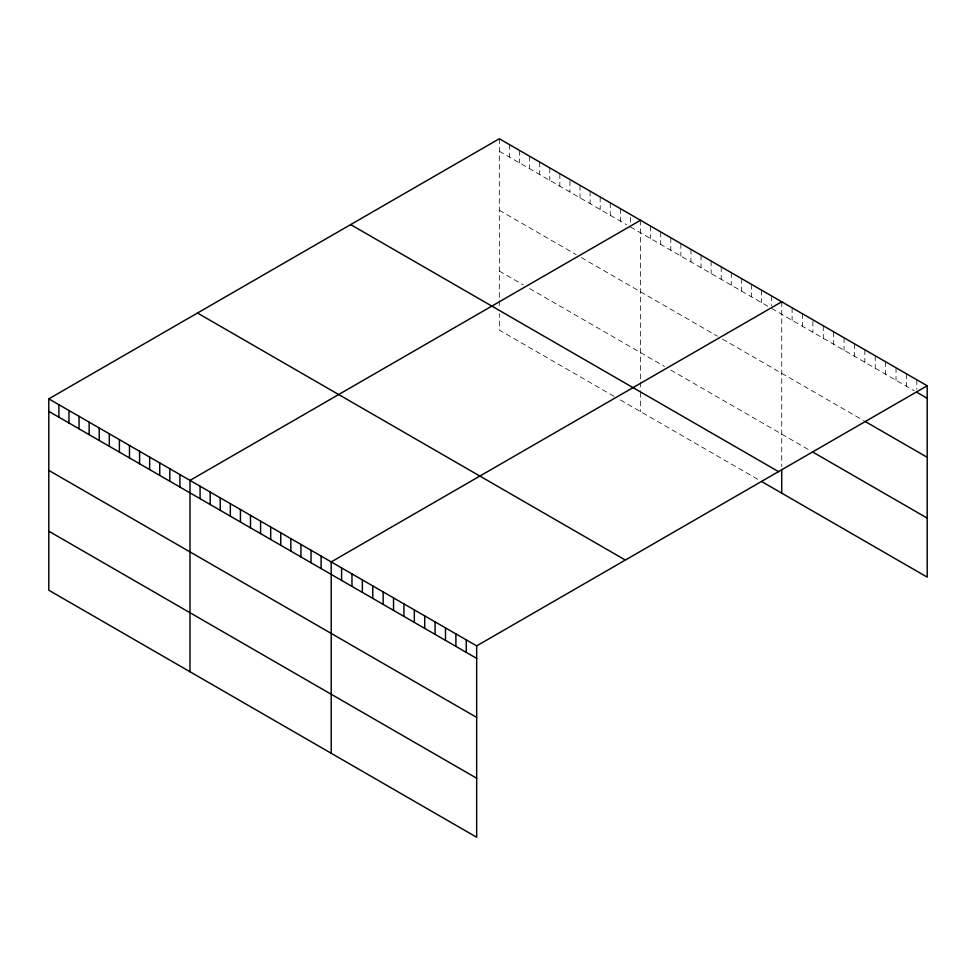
<?xml version="1.0" encoding="UTF-8"?>
<svg xmlns="http://www.w3.org/2000/svg" width="976" height="976" viewBox="0 0 976 976"><rect width="100%" height="100%" fill="white"/><g stroke="black" fill="none" stroke-linecap="round" stroke-linejoin="round"><path stroke-width="0.73" stroke-dasharray="4.88 3.66" d="M499.334 151.243L626.665 224.761M630.447 226.944L769.125 307.001M771.638 308.465L914.207 390.766M499.334 210.267L576.23 254.663M581.281 257.579L717.433 336.183M722.472 339.099L863.553 420.546M499.334 271.084L523.282 284.907M529.59 288.554L664.485 366.427M670.78 370.075L810.3 450.619M614.05 396.341L499.334 330.108L499.334 313.882M620.358 399.977L760.292 480.778M916.806 379.774L916.806 389.497M906.423 373.784L906.423 386.276M896.029 367.781L896.029 380.274M885.635 361.779L885.635 374.272M875.24 355.789L875.24 368.269M864.858 349.786L864.858 362.279M854.464 343.784L854.464 356.277M844.069 337.781L844.069 350.274M833.675 331.791L833.675 344.284M823.293 325.789L823.293 338.282M812.898 321.177L812.898 332.279M802.504 313.784L802.504 326.277M792.122 307.794L792.122 320.287M781.727 301.791L781.727 466.589M771.638 295.972L771.638 305.683M761.548 290.14L761.548 302.633M751.471 284.321L751.471 296.814M741.382 278.502L741.382 290.994M731.292 272.67L731.292 285.163M721.215 266.851L721.215 279.343M711.126 261.031L711.126 273.524M701.036 255.212L701.036 267.705M690.959 249.38L690.959 261.873M680.87 243.561L680.87 256.054M670.78 237.741L670.78 250.234M660.703 231.922L660.703 244.415M650.614 226.09L650.614 238.583M640.524 220.271L640.524 380.64M640.524 382.116L640.524 390.973M640.524 392.45L640.524 411.628M630.447 217.221L630.447 222.772M620.358 208.62L620.358 221.113M610.268 202.801L610.268 215.293M600.191 196.981L600.191 209.474M590.102 191.162L590.102 203.655M580.012 185.33L580.012 197.823M569.935 180.902L569.935 192.004M559.846 173.691L559.846 186.184M549.756 167.86L549.756 180.353M539.679 162.04L539.679 174.533M529.59 156.221L529.59 168.714M519.5 150.402L519.5 162.894M509.423 144.57L509.423 157.063M499.334 138.751L499.334 299.12M499.334 300.596L499.334 306.501"/><path stroke-width="1.46" d="M48.8 398.867L476.666 645.892L476.666 837.249L48.8 590.224L48.8 398.867L499.334 138.751L927.2 385.776L927.2 577.133L761.548 481.497M640.524 220.271L189.991 480.387L189.991 671.744M781.727 301.791L331.193 561.908L331.193 753.265M476.666 645.892L927.2 385.776M916.806 392.267L927.2 398.269M864.858 421.303L927.2 457.293M812.898 452.12L927.2 518.11M350.652 224.59L778.519 471.615M197.481 313.028L625.348 560.053M48.8 411.36L476.666 658.385M48.8 470.383L476.666 717.409M48.8 531.2L476.666 778.226M781.727 469.541L781.727 493.148M466.272 639.89L466.272 652.383M455.89 633.888L455.89 646.38M445.495 627.897L445.495 640.39M435.101 621.895L435.101 634.388M424.706 615.893L424.706 628.385M414.324 609.902L414.324 622.383M403.93 603.9L403.93 616.393M393.535 597.898L393.535 610.39M383.153 591.895L383.153 604.388M372.759 585.905L372.759 598.398M362.364 579.903L362.364 592.395M351.97 573.9L351.97 586.393M341.588 567.898L341.588 580.391M321.104 556.076L321.104 568.569M311.027 550.257L311.027 562.749M300.937 544.437L300.937 556.93M290.848 538.606L290.848 551.098M280.771 532.786L280.771 545.279M270.681 526.967L270.681 539.46M260.592 521.147L260.592 533.64M250.503 515.316L250.503 527.809M240.425 509.496L240.425 521.989M230.336 503.677L230.336 516.17M220.247 497.858L220.247 510.35M210.169 492.026L210.169 504.519M200.08 486.207L200.08 498.699M179.913 474.556L179.913 487.048M169.824 468.736L169.824 481.229M159.735 462.917L159.735 475.41M149.657 457.097L149.657 469.59M139.568 451.266L139.568 463.759M129.479 445.446L129.479 457.939M119.401 439.627L119.401 452.12M109.312 433.808L109.312 446.288M99.223 427.976L99.223 440.469M89.145 422.157L89.145 434.649M79.056 416.337L79.056 428.83M68.967 410.506L68.967 422.998M58.889 404.686L58.889 417.179"/></g></svg>
